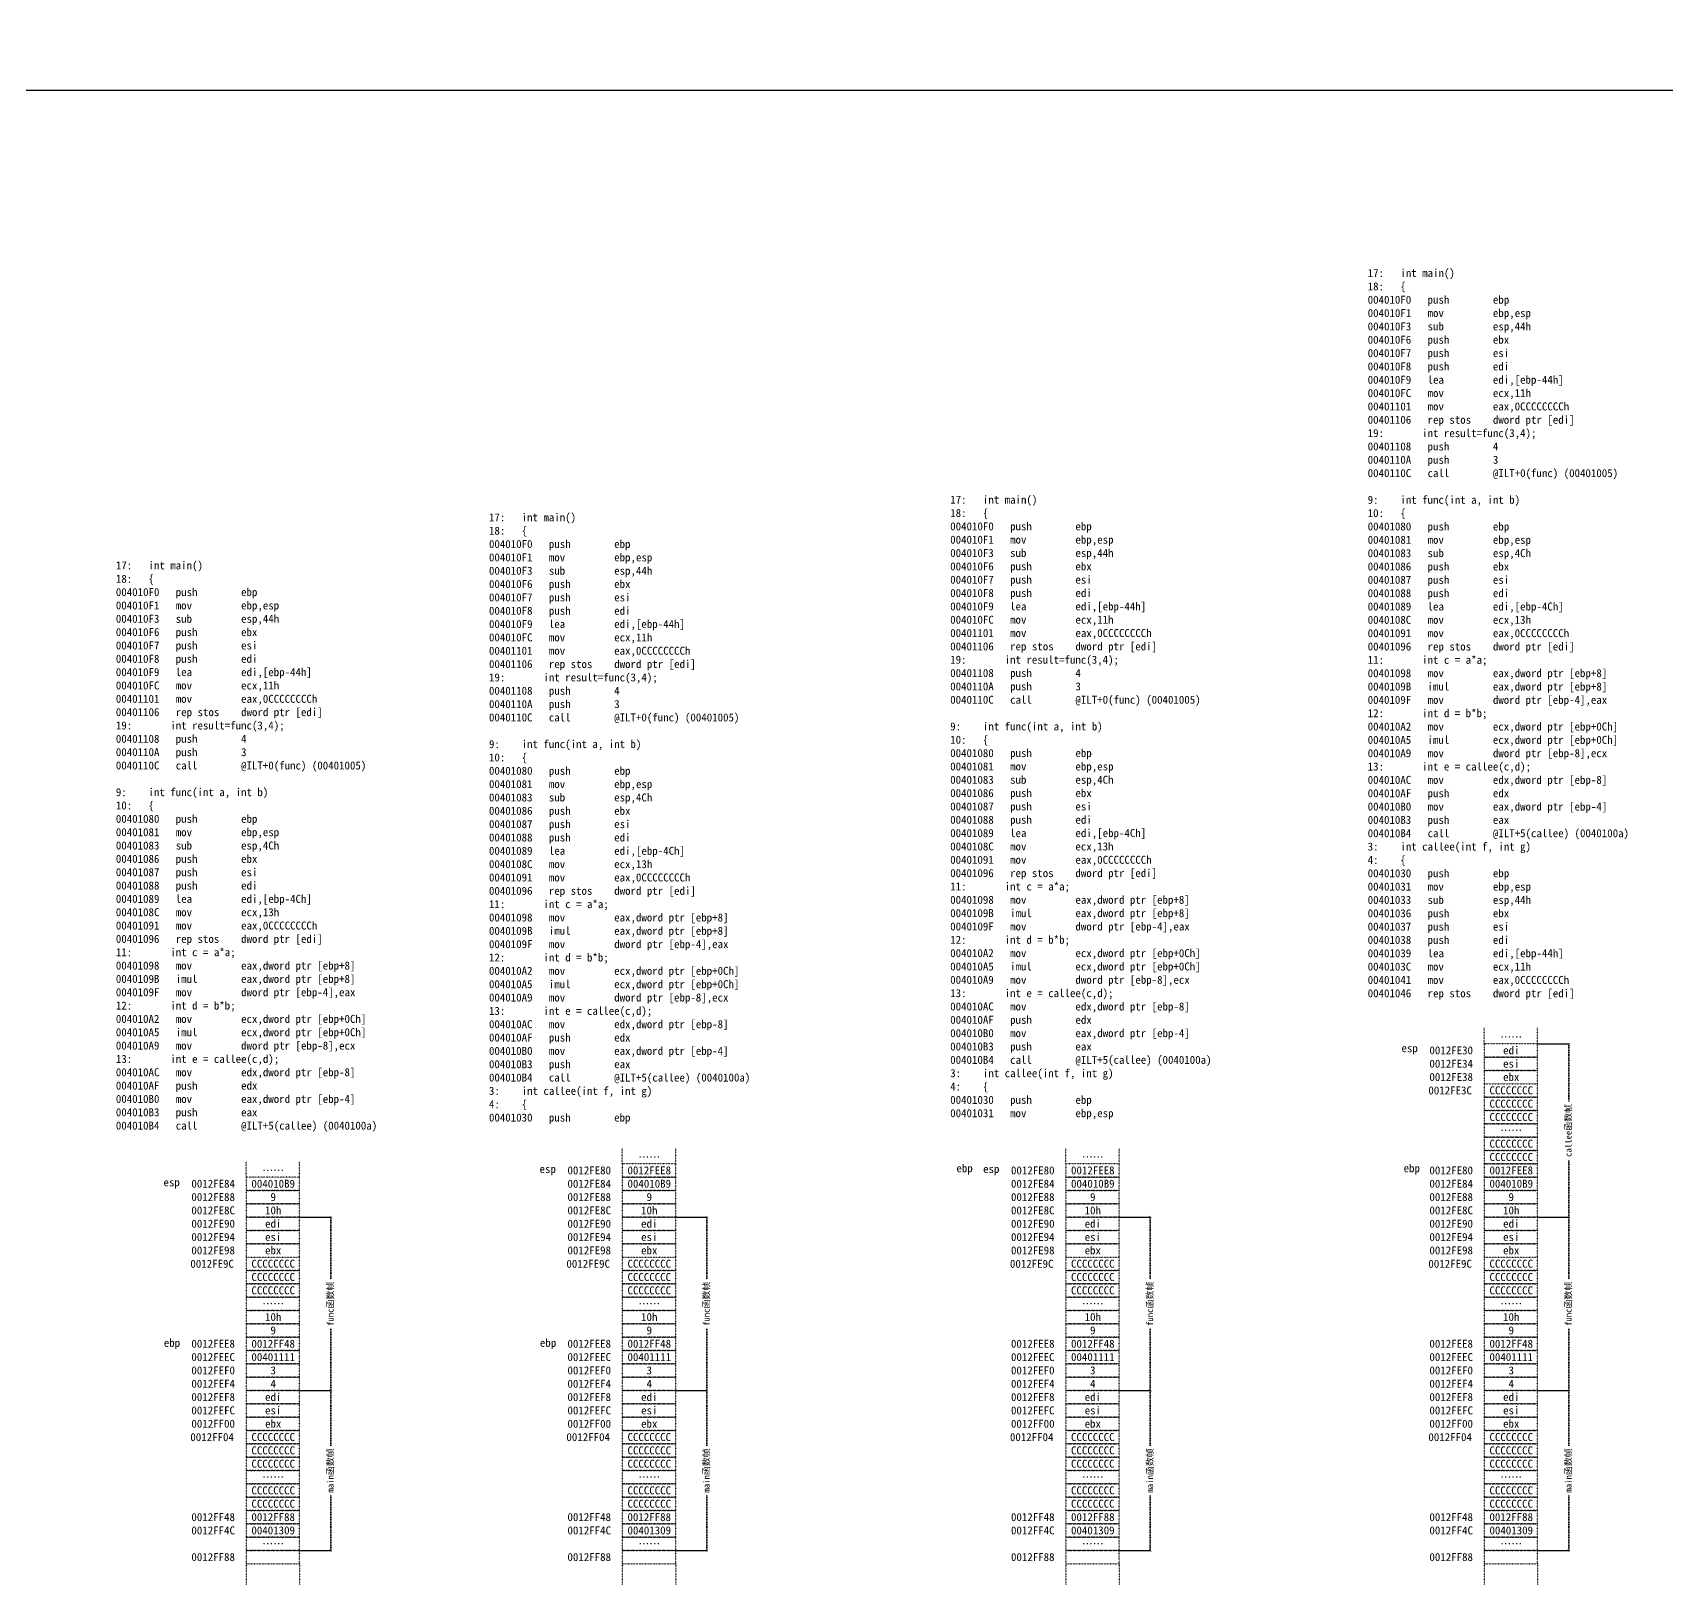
# Model space of a CAD drawing. Header units: millimetres. Extents: x 4752 to 29114, y 1106 to 4893.
# Drawn here: x 14004 to 17066, y 1390 to 4299 of the extents above; entities that cross this region are included whole.
import ezdxf

# ---------------------------------------------------------------- set-up
doc = ezdxf.new("R2010")
doc.units = ezdxf.units.MM
doc.linetypes.add('ACAD_ISO07W100', pattern=[3, 0, -3])
doc.linetypes.add('DOT', pattern=[0.25, 0, -0.25])
doc.styles.get("Standard").update_dxf_attribs({"font": ''})
doc.styles.add('w', font='', dxfattribs={"height": 15})
doc.styles.get('Standard').set_extended_font_data('SimSun')
doc.styles.get('w').set_extended_font_data('SimSun')
doc.dimstyles.new('w', dxfattribs={"dimscale": 3, "dimtxt": 4, "dimasz": 1.5, "dimexe": 1.25, "dimexo": 0.625, "dimtad": 0, "dimtxsty": 'Standard', "dimblk": 'ARCHTICK', "dimcen": 2.5, "dimclrd": 5, "dimclre": 5, "dimclrt": 5, "dimadec": 1, "dimazin": 0, "dimtfac": 1, "dimtmove": 0, "dimatfit": 3, "dimfxl": 1, "dimarcsym": 0})

# ---------------------------------------------------------------- blocks, each defined once
blk = doc.blocks.new('b')
at = {"linetype": 'DOT'}
blk.add_lwpolyline([(-100, 0), (0, 0), (0, 25), (-100, 25)], close=True, dxfattribs=at)
blk = doc.blocks.new('_ArchTick')
at = {"color": 0, "linetype": 'ByBlock', "const_width": 0.15}
blk.add_lwpolyline([(-0.5, -0.5), (0.5, 0.5)], dxfattribs=at)
blk = doc.blocks.new('*D9')
at = {"color": 5, "linetype": 'ACAD_ISO07W100', "lineweight": -2}
for p, q in [((16826.8, 2403.9), (16886.9, 2403.9)), ((16883.2, 2403.9), (16883.2, 2293.6)), ((16883.2, 2078.9), (16883.2, 2189.3)), ((16826.8, 2078.9), (16886.9, 2078.9))]:
    blk.add_line(p, q, dxfattribs=at)
at = {"layer": 'Defpoints', "color": 0, "linetype": 'DOT'}
for p in [(16824.9, 2403.9), (16824.9, 2078.9), (16883.2, 2078.9)]:
    blk.add_point(p, dxfattribs=at)
at = {"color": 5, "linetype": 'DOT', "lineweight": -2, "xscale": 4.5, "yscale": 4.5, "zscale": 4.5}
for p, rotation in [((16883.2, 2403.9), 90), ((16883.2, 2078.9), 270)]:
    blk.add_blockref('_ArchTick', p, dxfattribs=dict(at, rotation=rotation))
at = {"color": 5, "linetype": 'DOT', "insert": (16883.2, 2241.4), "char_height": 12, "attachment_point": 5, "rotation": 90}
blk.add_mtext('callee函数帧', dxfattribs=at)
blk = doc.blocks.new('*D22')
at = {"color": 5, "linetype": 'ACAD_ISO07W100', "lineweight": -2}
for p, q in [((14506.4, 2078.9), (14566.5, 2078.9)), ((14562.8, 2078.9), (14562.8, 1960.1)), ((14562.8, 1753.9), (14562.8, 1872.8)), ((14506.4, 1753.9), (14566.5, 1753.9))]:
    blk.add_line(p, q, dxfattribs=at)
at = {"layer": 'Defpoints', "color": 0, "linetype": 'DOT'}
for p in [(14504.5, 2078.9), (14504.5, 1753.9), (14562.8, 1753.9)]:
    blk.add_point(p, dxfattribs=at)
at = {"color": 5, "linetype": 'DOT', "lineweight": -2, "xscale": 4.5, "yscale": 4.5, "zscale": 4.5}
for p, rotation in [((14562.8, 2078.9), 90), ((14562.8, 1753.9), 270)]:
    blk.add_blockref('_ArchTick', p, dxfattribs=dict(at, rotation=rotation))
at = {"color": 5, "linetype": 'DOT', "insert": (14562.8, 1916.4), "char_height": 12, "attachment_point": 5, "rotation": 90}
blk.add_mtext('func函数帧', dxfattribs=at)
blk = doc.blocks.new('*D21')
at = {"color": 5, "linetype": 'ACAD_ISO07W100', "lineweight": -2}
for p, q in [((14504.5, 1753.9), (14566.5, 1753.9)), ((14562.8, 1753.9), (14562.8, 1648)), ((14562.8, 1453.9), (14562.8, 1559.9)), ((14504.5, 1453.9), (14566.5, 1453.9))]:
    blk.add_line(p, q, dxfattribs=at)
at = {"layer": 'Defpoints', "color": 0, "linetype": 'DOT'}
for p in [(14502.6, 1753.9), (14502.6, 1453.9), (14562.8, 1453.9)]:
    blk.add_point(p, dxfattribs=at)
at = {"color": 5, "linetype": 'DOT', "lineweight": -2, "xscale": 4.5, "yscale": 4.5, "zscale": 4.5}
for p, rotation in [((14562.8, 1753.9), 90), ((14562.8, 1453.9), 270)]:
    blk.add_blockref('_ArchTick', p, dxfattribs=dict(at, rotation=rotation))
at = {"color": 5, "linetype": 'DOT', "insert": (14562.8, 1603.9), "char_height": 12, "attachment_point": 5, "rotation": 90}
blk.add_mtext('main函数帧', dxfattribs=at)
blk = doc.blocks.new('*D24')
at = {"color": 5, "linetype": 'ACAD_ISO07W100', "lineweight": -2}
for p, q in [((15211.2, 2078.9), (15271.4, 2078.9)), ((15267.6, 2078.9), (15267.6, 1960.1)), ((15267.6, 1753.9), (15267.6, 1872.8)), ((15211.2, 1753.9), (15271.4, 1753.9))]:
    blk.add_line(p, q, dxfattribs=at)
at = {"layer": 'Defpoints', "color": 0, "linetype": 'DOT'}
for p in [(15209.4, 2078.9), (15209.4, 1753.9), (15267.6, 1753.9)]:
    blk.add_point(p, dxfattribs=at)
at = {"color": 5, "linetype": 'DOT', "lineweight": -2, "xscale": 4.5, "yscale": 4.5, "zscale": 4.5}
for p, rotation in [((15267.6, 2078.9), 90), ((15267.6, 1753.9), 270)]:
    blk.add_blockref('_ArchTick', p, dxfattribs=dict(at, rotation=rotation))
at = {"color": 5, "linetype": 'DOT', "insert": (15267.6, 1916.4), "char_height": 12, "attachment_point": 5, "rotation": 90}
blk.add_mtext('func函数帧', dxfattribs=at)
blk = doc.blocks.new('*D23')
at = {"color": 5, "linetype": 'ACAD_ISO07W100', "lineweight": -2}
for p, q in [((15209.4, 1753.9), (15271.4, 1753.9)), ((15267.6, 1753.9), (15267.6, 1648)), ((15267.6, 1453.9), (15267.6, 1559.9)), ((15209.4, 1453.9), (15271.4, 1453.9))]:
    blk.add_line(p, q, dxfattribs=at)
at = {"layer": 'Defpoints', "color": 0, "linetype": 'DOT'}
for p in [(15207.5, 1753.9), (15207.5, 1453.9), (15267.6, 1453.9)]:
    blk.add_point(p, dxfattribs=at)
at = {"color": 5, "linetype": 'DOT', "lineweight": -2, "xscale": 4.5, "yscale": 4.5, "zscale": 4.5}
for p, rotation in [((15267.6, 1753.9), 90), ((15267.6, 1453.9), 270)]:
    blk.add_blockref('_ArchTick', p, dxfattribs=dict(at, rotation=rotation))
at = {"color": 5, "linetype": 'DOT', "insert": (15267.6, 1603.9), "char_height": 12, "attachment_point": 5, "rotation": 90}
blk.add_mtext('main函数帧', dxfattribs=at)
blk = doc.blocks.new('*D26')
at = {"color": 5, "linetype": 'ACAD_ISO07W100', "lineweight": -2}
for p, q in [((16042.5, 2078.9), (16102.7, 2078.9)), ((16098.9, 2078.9), (16098.9, 1960.1)), ((16098.9, 1753.9), (16098.9, 1872.8)), ((16042.5, 1753.9), (16102.7, 1753.9))]:
    blk.add_line(p, q, dxfattribs=at)
at = {"layer": 'Defpoints', "color": 0, "linetype": 'DOT'}
for p in [(16040.7, 2078.9), (16040.7, 1753.9), (16098.9, 1753.9)]:
    blk.add_point(p, dxfattribs=at)
at = {"color": 5, "linetype": 'DOT', "lineweight": -2, "xscale": 4.5, "yscale": 4.5, "zscale": 4.5}
for p, rotation in [((16098.9, 2078.9), 90), ((16098.9, 1753.9), 270)]:
    blk.add_blockref('_ArchTick', p, dxfattribs=dict(at, rotation=rotation))
at = {"color": 5, "linetype": 'DOT', "insert": (16098.9, 1916.4), "char_height": 12, "attachment_point": 5, "rotation": 90}
blk.add_mtext('func函数帧', dxfattribs=at)
blk = doc.blocks.new('*D25')
at = {"color": 5, "linetype": 'ACAD_ISO07W100', "lineweight": -2}
for p, q in [((16040.7, 1753.9), (16102.7, 1753.9)), ((16098.9, 1753.9), (16098.9, 1648)), ((16098.9, 1453.9), (16098.9, 1559.9)), ((16040.7, 1453.9), (16102.7, 1453.9))]:
    blk.add_line(p, q, dxfattribs=at)
at = {"layer": 'Defpoints', "color": 0, "linetype": 'DOT'}
for p in [(16038.8, 1753.9), (16038.8, 1453.9), (16098.9, 1453.9)]:
    blk.add_point(p, dxfattribs=at)
at = {"color": 5, "linetype": 'DOT', "lineweight": -2, "xscale": 4.5, "yscale": 4.5, "zscale": 4.5}
for p, rotation in [((16098.9, 1753.9), 90), ((16098.9, 1453.9), 270)]:
    blk.add_blockref('_ArchTick', p, dxfattribs=dict(at, rotation=rotation))
at = {"color": 5, "linetype": 'DOT', "insert": (16098.9, 1603.9), "char_height": 12, "attachment_point": 5, "rotation": 90}
blk.add_mtext('main函数帧', dxfattribs=at)
blk = doc.blocks.new('*D28')
at = {"color": 5, "linetype": 'ACAD_ISO07W100', "lineweight": -2}
for p, q in [((16826.8, 2078.9), (16886.9, 2078.9)), ((16883.2, 2078.9), (16883.2, 1960.1)), ((16883.2, 1753.9), (16883.2, 1872.8)), ((16826.8, 1753.9), (16886.9, 1753.9))]:
    blk.add_line(p, q, dxfattribs=at)
at = {"layer": 'Defpoints', "color": 0, "linetype": 'DOT'}
for p in [(16824.9, 2078.9), (16824.9, 1753.9), (16883.2, 1753.9)]:
    blk.add_point(p, dxfattribs=at)
at = {"color": 5, "linetype": 'DOT', "lineweight": -2, "xscale": 4.5, "yscale": 4.5, "zscale": 4.5}
for p, rotation in [((16883.2, 2078.9), 90), ((16883.2, 1753.9), 270)]:
    blk.add_blockref('_ArchTick', p, dxfattribs=dict(at, rotation=rotation))
at = {"color": 5, "linetype": 'DOT', "insert": (16883.2, 1916.4), "char_height": 12, "attachment_point": 5, "rotation": 90}
blk.add_mtext('func函数帧', dxfattribs=at)
blk = doc.blocks.new('*D27')
at = {"color": 5, "linetype": 'ACAD_ISO07W100', "lineweight": -2}
for p, q in [((16824.9, 1753.9), (16886.9, 1753.9)), ((16883.2, 1753.9), (16883.2, 1648)), ((16883.2, 1453.9), (16883.2, 1559.9)), ((16824.9, 1453.9), (16886.9, 1453.9))]:
    blk.add_line(p, q, dxfattribs=at)
at = {"layer": 'Defpoints', "color": 0, "linetype": 'DOT'}
for p in [(16823.1, 1753.9), (16823.1, 1453.9), (16883.2, 1453.9)]:
    blk.add_point(p, dxfattribs=at)
at = {"color": 5, "linetype": 'DOT', "lineweight": -2, "xscale": 4.5, "yscale": 4.5, "zscale": 4.5}
for p, rotation in [((16883.2, 1753.9), 90), ((16883.2, 1453.9), 270)]:
    blk.add_blockref('_ArchTick', p, dxfattribs=dict(at, rotation=rotation))
at = {"color": 5, "linetype": 'DOT', "insert": (16883.2, 1603.9), "char_height": 12, "attachment_point": 5, "rotation": 90}
blk.add_mtext('main函数帧', dxfattribs=at)
blk = doc.blocks.new('*D87')
at = {"color": 5, "linetype": 'ACAD_ISO07W100', "lineweight": -2}
for p, q in [((17701.9, 4297.6), (17701.9, 4187.9)), ((8356.7, 2647.5), (8356.7, 4195.4)), ((8356.7, 4191.6), (12515.2, 4191.6)), ((17701.9, 4191.6), (13543.4, 4191.6))]:
    blk.add_line(p, q, dxfattribs=at)
at = {"layer": 'Defpoints', "color": 0, "linetype": 'DOT'}
for p in [(17701.9, 4299.5), (8356.7, 4191.6), (8356.7, 2645.6)]:
    blk.add_point(p, dxfattribs=at)
at = {"color": 5, "linetype": 'DOT', "lineweight": -2, "xscale": 4.5, "yscale": 4.5, "zscale": 4.5, "rotation": 180}
blk.add_blockref('_ArchTick', (8356.7, 4191.6), dxfattribs=at)
at = {"color": 5, "linetype": 'DOT', "lineweight": -2, "xscale": 4.5, "yscale": 4.5, "zscale": 4.5}
blk.add_blockref('_ArchTick', (17701.9, 4191.6), dxfattribs=at)
at = {"color": 5, "linetype": 'DOT', "insert": (13029.3, 4191.6), "char_height": 66, "attachment_point": 5}
blk.add_mtext('被调函数callee()的栈帧', dxfattribs=at)

msp = doc.modelspace()

# ---------------------------------------------------------------- linework, layer by layer
at = {"linetype": 'DOT'}
for p, q in [((16724.936, 2403.934), (16724.936, 2433.934)), ((16824.936, 2403.934), (16824.936, 2433.934)), ((16724.936, 2328.934), (16724.936, 2303.934)), ((16724.936, 2328.934), (16824.936, 2328.934)), ((16824.936, 2303.934), (16824.936, 2328.934)), ((16724.936, 2303.934), (16824.936, 2303.934)), ((15109.363, 2178.934), (15109.363, 2208.934)), ((15209.363, 2178.934), (15209.363, 2208.934)), ((15940.663, 2178.934), (15940.663, 2208.934)), ((16040.663, 2178.934), (16040.663, 2208.934)), ((14404.508, 2153.934), (14404.508, 2183.934)), ((14504.508, 2153.934), (14504.508, 2183.934)), ((14404.508, 2003.934), (14404.508, 1978.934)), ((14404.508, 2003.934), (14504.508, 2003.934)), ((14504.508, 1978.934), (14504.508, 2003.934)), ((15109.363, 2003.934), (15109.363, 1978.934)), ((15109.363, 2003.934), (15209.363, 2003.934)), ((15209.363, 1978.934), (15209.363, 2003.934)), ((15940.663, 2003.934), (15940.663, 1978.934)), ((15940.663, 2003.934), (16040.663, 2003.934)), ((16040.663, 1978.934), (16040.663, 2003.934)), ((16724.936, 2003.934), (16724.936, 1978.934)), ((16724.936, 2003.934), (16824.936, 2003.934)), ((16824.936, 1978.934), (16824.936, 2003.934)), ((14404.508, 1978.934), (14504.508, 1978.934)), ((15109.363, 1978.934), (15209.363, 1978.934)), ((15940.663, 1978.934), (16040.663, 1978.934)), ((16724.936, 1978.934), (16824.936, 1978.934)), ((14504.508, 1678.934), (14404.508, 1678.934)), ((14404.508, 1678.934), (14404.508, 1653.934)), ((14404.508, 1653.934), (14504.508, 1653.934)), ((14504.508, 1653.934), (14504.508, 1678.934)), ((15209.363, 1678.934), (15109.363, 1678.934)), ((15109.363, 1678.934), (15109.363, 1653.934)), ((15109.363, 1653.934), (15209.363, 1653.934)), ((15209.363, 1653.934), (15209.363, 1678.934)), ((16040.663, 1678.934), (15940.663, 1678.934)), ((15940.663, 1678.934), (15940.663, 1653.934)), ((15940.663, 1653.934), (16040.663, 1653.934)), ((16040.663, 1653.934), (16040.663, 1678.934)), ((16824.936, 1678.934), (16724.936, 1678.934)), ((16724.936, 1678.934), (16724.936, 1653.934)), ((16724.936, 1653.934), (16824.936, 1653.934)), ((16824.936, 1653.934), (16824.936, 1678.934)), ((14404.508, 1428.934), (14404.508, 1390.413)), ((14504.508, 1428.934), (14504.508, 1390.413)), ((15109.363, 1428.934), (15109.363, 1390.413)), ((15209.363, 1428.934), (15209.363, 1390.413)), ((15940.663, 1428.934), (15940.663, 1390.413)), ((16040.663, 1428.934), (16040.663, 1390.413)), ((16724.936, 1428.934), (16724.936, 1390.413)), ((16824.936, 1428.934), (16824.936, 1390.413))]:
    msp.add_line(p, q, dxfattribs=at)
for points in [[(16724.936, 2378.934), (16824.936, 2378.934), (16824.936, 2403.934), (16724.936, 2403.934)], [(16724.936, 2353.934), (16824.936, 2353.934), (16824.936, 2378.934), (16724.936, 2378.934)], [(16724.936, 2328.934), (16824.936, 2328.934), (16824.936, 2353.934), (16724.936, 2353.934)], [(15109.363, 2153.934), (15209.363, 2153.934), (15209.363, 2178.934), (15109.363, 2178.934)], [(15940.663, 2153.934), (16040.663, 2153.934), (16040.663, 2178.934), (15940.663, 2178.934)], [(16724.936, 2153.934), (16824.936, 2153.934), (16824.936, 2178.934), (16724.936, 2178.934)], [(14404.508, 2128.934), (14504.508, 2128.934), (14504.508, 2153.934), (14404.508, 2153.934)], [(15109.363, 2128.934), (15209.363, 2128.934), (15209.363, 2153.934), (15109.363, 2153.934)], [(15940.663, 2128.934), (16040.663, 2128.934), (16040.663, 2153.934), (15940.663, 2153.934)], [(16724.936, 2128.934), (16824.936, 2128.934), (16824.936, 2153.934), (16724.936, 2153.934)], [(14404.508, 2103.934), (14504.508, 2103.934), (14504.508, 2128.934), (14404.508, 2128.934)], [(15109.363, 2103.934), (15209.363, 2103.934), (15209.363, 2128.934), (15109.363, 2128.934)], [(15940.663, 2103.934), (16040.663, 2103.934), (16040.663, 2128.934), (15940.663, 2128.934)], [(16724.936, 2103.934), (16824.936, 2103.934), (16824.936, 2128.934), (16724.936, 2128.934)], [(14404.508, 2078.934), (14504.508, 2078.934), (14504.508, 2103.934), (14404.508, 2103.934)], [(15109.363, 2078.934), (15209.363, 2078.934), (15209.363, 2103.934), (15109.363, 2103.934)], [(15940.663, 2078.934), (16040.663, 2078.934), (16040.663, 2103.934), (15940.663, 2103.934)], [(16724.936, 2078.934), (16824.936, 2078.934), (16824.936, 2103.934), (16724.936, 2103.934)], [(14404.508, 2053.934), (14504.508, 2053.934), (14504.508, 2078.934), (14404.508, 2078.934)], [(14404.508, 2028.934), (14504.508, 2028.934), (14504.508, 2053.934), (14404.508, 2053.934)], [(15109.363, 2053.934), (15209.363, 2053.934), (15209.363, 2078.934), (15109.363, 2078.934)], [(15109.363, 2028.934), (15209.363, 2028.934), (15209.363, 2053.934), (15109.363, 2053.934)], [(15940.663, 2053.934), (16040.663, 2053.934), (16040.663, 2078.934), (15940.663, 2078.934)], [(15940.663, 2028.934), (16040.663, 2028.934), (16040.663, 2053.934), (15940.663, 2053.934)], [(16724.936, 2053.934), (16824.936, 2053.934), (16824.936, 2078.934), (16724.936, 2078.934)], [(16724.936, 2028.934), (16824.936, 2028.934), (16824.936, 2053.934), (16724.936, 2053.934)], [(14404.508, 2003.934), (14504.508, 2003.934), (14504.508, 2028.934), (14404.508, 2028.934)], [(15109.363, 2003.934), (15209.363, 2003.934), (15209.363, 2028.934), (15109.363, 2028.934)], [(15940.663, 2003.934), (16040.663, 2003.934), (16040.663, 2028.934), (15940.663, 2028.934)], [(16724.936, 2003.934), (16824.936, 2003.934), (16824.936, 2028.934), (16724.936, 2028.934)], [(14404.508, 1828.934), (14504.508, 1828.934), (14504.508, 1853.934), (14404.508, 1853.934)], [(15109.363, 1828.934), (15209.363, 1828.934), (15209.363, 1853.934), (15109.363, 1853.934)], [(15940.663, 1828.934), (16040.663, 1828.934), (16040.663, 1853.934), (15940.663, 1853.934)], [(16724.936, 1828.934), (16824.936, 1828.934), (16824.936, 1853.934), (16724.936, 1853.934)], [(14404.508, 1803.934), (14504.508, 1803.934), (14504.508, 1828.934), (14404.508, 1828.934)], [(15109.363, 1803.934), (15209.363, 1803.934), (15209.363, 1828.934), (15109.363, 1828.934)], [(15940.663, 1803.934), (16040.663, 1803.934), (16040.663, 1828.934), (15940.663, 1828.934)], [(16724.936, 1803.934), (16824.936, 1803.934), (16824.936, 1828.934), (16724.936, 1828.934)], [(14404.508, 1778.934), (14504.508, 1778.934), (14504.508, 1803.934), (14404.508, 1803.934)], [(14404.508, 1753.934), (14504.508, 1753.934), (14504.508, 1778.934), (14404.508, 1778.934)], [(15109.363, 1778.934), (15209.363, 1778.934), (15209.363, 1803.934), (15109.363, 1803.934)], [(15109.363, 1753.934), (15209.363, 1753.934), (15209.363, 1778.934), (15109.363, 1778.934)], [(15940.663, 1778.934), (16040.663, 1778.934), (16040.663, 1803.934), (15940.663, 1803.934)], [(15940.663, 1753.934), (16040.663, 1753.934), (16040.663, 1778.934), (15940.663, 1778.934)], [(16724.936, 1778.934), (16824.936, 1778.934), (16824.936, 1803.934), (16724.936, 1803.934)], [(16724.936, 1753.934), (16824.936, 1753.934), (16824.936, 1778.934), (16724.936, 1778.934)], [(14404.508, 1728.934), (14504.508, 1728.934), (14504.508, 1753.934), (14404.508, 1753.934)], [(15109.363, 1728.934), (15209.363, 1728.934), (15209.363, 1753.934), (15109.363, 1753.934)], [(15940.663, 1728.934), (16040.663, 1728.934), (16040.663, 1753.934), (15940.663, 1753.934)], [(16724.936, 1728.934), (16824.936, 1728.934), (16824.936, 1753.934), (16724.936, 1753.934)], [(14404.508, 1703.934), (14504.508, 1703.934), (14504.508, 1728.934), (14404.508, 1728.934)], [(15109.363, 1703.934), (15209.363, 1703.934), (15209.363, 1728.934), (15109.363, 1728.934)], [(15940.663, 1703.934), (16040.663, 1703.934), (16040.663, 1728.934), (15940.663, 1728.934)], [(16724.936, 1703.934), (16824.936, 1703.934), (16824.936, 1728.934), (16724.936, 1728.934)], [(14404.508, 1678.934), (14504.508, 1678.934), (14504.508, 1703.934), (14404.508, 1703.934)], [(15109.363, 1678.934), (15209.363, 1678.934), (15209.363, 1703.934), (15109.363, 1703.934)], [(15940.663, 1678.934), (16040.663, 1678.934), (16040.663, 1703.934), (15940.663, 1703.934)], [(16724.936, 1678.934), (16824.936, 1678.934), (16824.936, 1703.934), (16724.936, 1703.934)], [(14404.508, 1503.934), (14504.508, 1503.934), (14504.508, 1528.934), (14404.508, 1528.934)], [(15109.363, 1503.934), (15209.363, 1503.934), (15209.363, 1528.934), (15109.363, 1528.934)], [(15940.663, 1503.934), (16040.663, 1503.934), (16040.663, 1528.934), (15940.663, 1528.934)], [(16724.936, 1503.934), (16824.936, 1503.934), (16824.936, 1528.934), (16724.936, 1528.934)], [(14404.508, 1453.934), (14504.508, 1453.934), (14504.508, 1478.934), (14404.508, 1478.934)], [(15109.363, 1453.934), (15209.363, 1453.934), (15209.363, 1478.934), (15109.363, 1478.934)], [(15940.663, 1453.934), (16040.663, 1453.934), (16040.663, 1478.934), (15940.663, 1478.934)], [(16724.936, 1453.934), (16824.936, 1453.934), (16824.936, 1478.934), (16724.936, 1478.934)], [(14404.508, 1428.934), (14504.508, 1428.934), (14504.508, 1453.934), (14404.508, 1453.934)], [(15109.363, 1428.934), (15209.363, 1428.934), (15209.363, 1453.934), (15109.363, 1453.934)], [(15940.663, 1428.934), (16040.663, 1428.934), (16040.663, 1453.934), (15940.663, 1453.934)], [(16724.936, 1428.934), (16824.936, 1428.934), (16824.936, 1453.934), (16724.936, 1453.934)]]:
    msp.add_lwpolyline(points, close=True, dxfattribs=at)

# ---------------------------------------------------------------- block references
for p in [(16824.936, 2278.934), (16824.936, 2253.934), (16824.936, 2228.934), (16824.936, 2203.934), (16824.936, 2178.934), (14504.508, 1953.934), (15209.363, 1953.934), (16040.663, 1953.934), (16824.936, 1953.934), (14504.508, 1928.934), (15209.363, 1928.934), (16040.663, 1928.934), (16824.936, 1928.934), (14504.508, 1903.934), (14504.508, 1878.934), (15209.363, 1903.934), (15209.363, 1878.934), (16040.663, 1903.934), (16040.663, 1878.934), (16824.936, 1903.934), (16824.936, 1878.934), (14504.508, 1853.934), (15209.363, 1853.934), (16040.663, 1853.934), (16824.936, 1853.934), (14504.508, 1628.934), (15209.363, 1628.934), (16040.663, 1628.934), (16824.936, 1628.934), (14504.508, 1603.934), (15209.363, 1603.934), (16040.663, 1603.934), (16824.936, 1603.934), (14504.508, 1578.934), (15209.363, 1578.934), (16040.663, 1578.934), (16824.936, 1578.934), (14504.508, 1553.934), (15209.363, 1553.934), (16040.663, 1553.934), (16824.936, 1553.934), (14504.508, 1528.934), (15209.363, 1528.934), (16040.663, 1528.934), (16824.936, 1528.934), (14504.508, 1478.934), (15209.363, 1478.934), (16040.663, 1478.934), (16824.936, 1478.934)]:
    msp.add_blockref('b', p, dxfattribs=at)

# ---------------------------------------------------------------- texts
at = {"linetype": 'DOT', "style": 'w'}
for s, p in [('0012FE3C', (16620.153, 2308.934)), ('0012FE9C', (14299.725, 1983.934)), ('0012FE9C', (15004.58, 1983.934)), ('0012FE9C', (15835.879, 1983.934)), ('0012FE9C', (16620.153, 1983.934)), ('0012FF04', (14299.725, 1658.934)), ('0012FF04', (15004.58, 1658.934)), ('0012FF04', (15835.879, 1658.934)), ('0012FF04', (16620.153, 1658.934))]:
    msp.add_text(s, height=15, dxfattribs=at).set_placement(p)
at = {"linetype": 'DOT', "char_height": 15, "style": 'w'}
for s, insert, width, attachment_point in [('17:   int main()\\P18:   \\{\\P004010F0   push        ebp\\P004010F1   mov         ebp,esp\\P004010F3   sub         esp,44h\\P004010F6   push        ebx\\P004010F7   push        esi\\P004010F8   push        edi\\P004010F9   lea         edi,[ebp-44h]\\P004010FC   mov         ecx,11h\\P00401101   mov         eax,0CCCCCCCCh\\P00401106   rep stos    dword ptr [edi]\\P19:       int result=func(3,4);\\P00401108   push        4\\P0040110A   push        3\\P0040110C   call        @ILT+0(func) (00401005)\\P\\P9:    int func(int a, int b)\\P10:   \\{\\P00401080   push        ebp\\P00401081   mov         ebp,esp\\P00401083   sub         esp,4Ch\\P00401086   push        ebx\\P00401087   push        esi\\P00401088   push        edi\\P00401089   lea         edi,[ebp-4Ch]\\P0040108C   mov         ecx,13h\\P00401091   mov         eax,0CCCCCCCCh\\P00401096   rep stos    dword ptr [edi]\\P11:       int c = a*a;\\P00401098   mov         eax,dword ptr [ebp+8]\\P0040109B   imul        eax,dword ptr [ebp+8]\\P0040109F   mov         dword ptr [ebp-4],eax\\P12:       int d = b*b;\\P004010A2   mov         ecx,dword ptr [ebp+0Ch]\\P004010A5   imul        ecx,dword ptr [ebp+0Ch]\\P004010A9   mov         dword ptr [ebp-8],ecx\\P13:       int e = callee(c,d);\\P004010AC   mov         edx,dword ptr [ebp-8]\\P004010AF   push        edx\\P004010B0   mov         eax,dword ptr [ebp-4]\\P004010B3   push        eax\\P004010B4   call        @ILT+5(callee) (0040100a)\\P3:    int callee(int f, int g)\\P4:    \\{\\P00401030   push        ebp\\P00401031   mov         ebp,esp\\P{\\C1;00401033   sub         esp,44h\\P00401036   push        ebx\\P00401037   push        esi\\P00401038   push        edi\\P00401039   lea         edi,[ebp-44h]\\P0040103C   mov         ecx,11h\\P00401041   mov         eax,0CCCCCCCCh\\P00401046   rep stos    dword ptr [edi]}', (16506.394, 3856.315), 530.27265, 1), ('17:   int main()\\P18:   \\{\\P004010F0   push        ebp\\P004010F1   mov         ebp,esp\\P004010F3   sub         esp,44h\\P004010F6   push        ebx\\P004010F7   push        esi\\P004010F8   push        edi\\P004010F9   lea         edi,[ebp-44h]\\P004010FC   mov         ecx,11h\\P00401101   mov         eax,0CCCCCCCCh\\P00401106   rep stos    dword ptr [edi]\\P19:       int result=func(3,4);\\P00401108   push        4\\P0040110A   push        3\\P0040110C   call        @ILT+0(func) (00401005)\\P\\P9:    int func(int a, int b)\\P10:   \\{\\P00401080   push        ebp\\P00401081   mov         ebp,esp\\P00401083   sub         esp,4Ch\\P00401086   push        ebx\\P00401087   push        esi\\P00401088   push        edi\\P00401089   lea         edi,[ebp-4Ch]\\P0040108C   mov         ecx,13h\\P00401091   mov         eax,0CCCCCCCCh\\P00401096   rep stos    dword ptr [edi]\\P11:       int c = a*a;\\P00401098   mov         eax,dword ptr [ebp+8]\\P0040109B   imul        eax,dword ptr [ebp+8]\\P0040109F   mov         dword ptr [ebp-4],eax\\P12:       int d = b*b;\\P004010A2   mov         ecx,dword ptr [ebp+0Ch]\\P004010A5   imul        ecx,dword ptr [ebp+0Ch]\\P004010A9   mov         dword ptr [ebp-8],ecx\\P13:       int e = callee(c,d);\\P004010AC   mov         edx,dword ptr [ebp-8]\\P004010AF   push        edx\\P004010B0   mov         eax,dword ptr [ebp-4]\\P004010B3   push        eax\\P004010B4   call        @ILT+5(callee) (0040100a)\\P3:    int callee(int f, int g)\\P4:    \\{\\P00401030   push        ebp\\P{\\C1;00401031   mov         ebp,esp}', (15723.944, 3431.453), 530.27265, 1), ('17:   int main()\\P18:   \\{\\P004010F0   push        ebp\\P004010F1   mov         ebp,esp\\P004010F3   sub         esp,44h\\P004010F6   push        ebx\\P004010F7   push        esi\\P004010F8   push        edi\\P004010F9   lea         edi,[ebp-44h]\\P004010FC   mov         ecx,11h\\P00401101   mov         eax,0CCCCCCCCh\\P00401106   rep stos    dword ptr [edi]\\P19:       int result=func(3,4);\\P00401108   push        4\\P0040110A   push        3\\P0040110C   call        @ILT+0(func) (00401005)\\P\\P9:    int func(int a, int b)\\P10:   \\{\\P00401080   push        ebp\\P00401081   mov         ebp,esp\\P00401083   sub         esp,4Ch\\P00401086   push        ebx\\P00401087   push        esi\\P00401088   push        edi\\P00401089   lea         edi,[ebp-4Ch]\\P0040108C   mov         ecx,13h\\P00401091   mov         eax,0CCCCCCCCh\\P00401096   rep stos    dword ptr [edi]\\P11:       int c = a*a;\\P00401098   mov         eax,dword ptr [ebp+8]\\P0040109B   imul        eax,dword ptr [ebp+8]\\P0040109F   mov         dword ptr [ebp-4],eax\\P12:       int d = b*b;\\P004010A2   mov         ecx,dword ptr [ebp+0Ch]\\P004010A5   imul        ecx,dword ptr [ebp+0Ch]\\P004010A9   mov         dword ptr [ebp-8],ecx\\P13:       int e = callee(c,d);\\P004010AC   mov         edx,dword ptr [ebp-8]\\P004010AF   push        edx\\P004010B0   mov         eax,dword ptr [ebp-4]\\P004010B3   push        eax\\P004010B4   call        @ILT+5(callee) (0040100a)\\P{\\C1;3:    int callee(int f, int g)\\P4:    \\{\\P00401030   push        ebp}', (14859.433, 3398.276), 530.27265, 1), ('17:   int main()\\P18:   \\{\\P004010F0   push        ebp\\P004010F1   mov         ebp,esp\\P004010F3   sub         esp,44h\\P004010F6   push        ebx\\P004010F7   push        esi\\P004010F8   push        edi\\P004010F9   lea         edi,[ebp-44h]\\P004010FC   mov         ecx,11h\\P00401101   mov         eax,0CCCCCCCCh\\P00401106   rep stos    dword ptr [edi]\\P19:       int result=func(3,4);\\P00401108   push        4\\P0040110A   push        3\\P0040110C   call        @ILT+0(func) (00401005)\\P\\P9:    int func(int a, int b)\\P10:   \\{\\P00401080   push        ebp\\P00401081   mov         ebp,esp\\P00401083   sub         esp,4Ch\\P00401086   push        ebx\\P00401087   push        esi\\P00401088   push        edi\\P00401089   lea         edi,[ebp-4Ch]\\P0040108C   mov         ecx,13h\\P00401091   mov         eax,0CCCCCCCCh\\P00401096   rep stos    dword ptr [edi]\\P11:       int c = a*a;\\P00401098   mov         eax,dword ptr [ebp+8]\\P0040109B   imul        eax,dword ptr [ebp+8]\\P0040109F   mov         dword ptr [ebp-4],eax\\P12:       int d = b*b;\\P004010A2   mov         ecx,dword ptr [ebp+0Ch]\\P004010A5   imul        ecx,dword ptr [ebp+0Ch]\\P004010A9   mov         dword ptr [ebp-8],ecx\\P13:       int e = callee(c,d);\\P004010AC   mov         edx,dword ptr [ebp-8]\\P004010AF   push        edx\\P004010B0   mov         eax,dword ptr [ebp-4]\\P004010B3   push        eax\\P{\\C1;004010B4   call        @ILT+5(callee) (0040100a)}', (14160.113, 3308.167), 530.27265, 1), ('{\\C5;esp}', (16585.122, 2393.463), 101.04447, 5), ('0012FE30', (16662.944, 2391.434), 101.04447, 5), ('{\\C5;……}', (16775.459, 2416.434), 101.04447, 5), ('{\\C5;edi}', (16775.459, 2391.434), 101.04447, 5), ('0012FE34', (16662.944, 2366.434), 101.04447, 5), ('{\\C5;esi}', (16775.459, 2366.434), 101.04447, 5), ('0012FE38', (16662.944, 2341.434), 101.04447, 5), ('{\\C5;ebx}', (16775.459, 2341.434), 101.04447, 5), ('{\\C5;CCCCCCCC}', (16775.459, 2316.434), 101.04447, 5), ('{\\C5;CCCCCCCC}', (16775.459, 2291.434), 101.04447, 5), ('{\\C5;CCCCCCCC}', (16775.459, 2266.434), 101.04447, 5), ('{\\C5;……}', (16775.459, 2241.434), 101.04447, 5), ('{\\C5;CCCCCCCC}', (16775.459, 2216.434), 101.04447, 5), ('0012FE80', (15047.371, 2166.434), 101.04447, 5), ('{\\C5;0012FEE8}', (15159.885, 2166.434), 101.04447, 5), ('{\\C5;……}', (15159.885, 2191.434), 101.04447, 5), ('{\\C5;ebp}', (15750.901, 2168.387), 101.04447, 5), ('0012FE80', (15878.671, 2166.434), 101.04447, 5), ('{\\C5;0012FEE8}', (15991.185, 2166.434), 101.04447, 5), ('{\\C5;……}', (15991.185, 2191.434), 101.04447, 5), ('{\\C5;ebp}', (16589.059, 2168.387), 101.04447, 5), ('0012FE80', (16662.944, 2166.434), 101.04447, 5), ('{\\C5;CCCCCCCC}', (16775.459, 2191.434), 101.04447, 5), ('{\\C5;0012FEE8}', (16775.459, 2166.434), 101.04447, 5), ('{\\C5;esp}', (14264.694, 2142.031), 101.04447, 5), ('0012FE84', (14342.516, 2141.434), 101.04447, 5), ('{\\C5;004010B9}', (14455.031, 2141.434), 101.04447, 5), ('{\\C5;……}', (14455.031, 2166.434), 101.04447, 5), ('{\\C5;esp}', (14969.549, 2167.031), 101.04447, 5), ('0012FE84', (15047.371, 2141.434), 101.04447, 5), ('{\\C5;004010B9}', (15159.885, 2141.434), 101.04447, 5), ('{\\C5;esp}', (15800.849, 2167.031), 101.04447, 5), ('0012FE84', (15878.671, 2141.434), 101.04447, 5), ('{\\C5;004010B9}', (15991.185, 2141.434), 101.04447, 5), ('0012FE84', (16662.944, 2141.434), 101.04447, 5), ('{\\C5;004010B9}', (16775.459, 2141.434), 101.04447, 5), ('0012FE88', (14342.516, 2116.434), 101.04447, 5), ('{\\C5;9}', (14455.031, 2116.434), 101.04447, 5), ('0012FE88', (15047.371, 2116.434), 101.04447, 5), ('{\\C5;9}', (15159.885, 2116.434), 101.04447, 5), ('0012FE88', (15878.671, 2116.434), 101.04447, 5), ('{\\C5;9}', (15991.185, 2116.434), 101.04447, 5), ('0012FE88', (16662.944, 2116.434), 101.04447, 5), ('{\\C5;9}', (16775.459, 2116.434), 101.04447, 5), ('0012FE8C', (14342.516, 2091.434), 101.04447, 5), ('{\\C5;10h}', (14455.031, 2091.434), 101.04447, 5), ('0012FE8C', (15047.371, 2091.434), 101.04447, 5), ('{\\C5;10h}', (15159.885, 2091.434), 101.04447, 5), ('0012FE8C', (15878.671, 2091.434), 101.04447, 5), ('{\\C5;10h}', (15991.185, 2091.434), 101.04447, 5), ('0012FE8C', (16662.944, 2091.434), 101.04447, 5), ('{\\C5;10h}', (16775.459, 2091.434), 101.04447, 5), ('0012FE90', (14342.516, 2066.434), 101.04447, 5), ('{\\C5;edi}', (14455.031, 2066.434), 101.04447, 5), ('0012FE90', (15047.371, 2066.434), 101.04447, 5), ('{\\C5;edi}', (15159.885, 2066.434), 101.04447, 5), ('0012FE90', (15878.671, 2066.434), 101.04447, 5), ('{\\C5;edi}', (15991.185, 2066.434), 101.04447, 5), ('0012FE90', (16662.944, 2066.434), 101.04447, 5), ('{\\C5;edi}', (16775.459, 2066.434), 101.04447, 5), ('0012FE94', (14342.516, 2041.434), 101.04447, 5), ('0012FE98', (14342.516, 2016.434), 101.04447, 5), ('{\\C5;esi}', (14455.031, 2041.434), 101.04447, 5), ('{\\C5;ebx}', (14455.031, 2016.434), 101.04447, 5), ('0012FE94', (15047.371, 2041.434), 101.04447, 5), ('0012FE98', (15047.371, 2016.434), 101.04447, 5), ('{\\C5;esi}', (15159.885, 2041.434), 101.04447, 5), ('{\\C5;ebx}', (15159.885, 2016.434), 101.04447, 5), ('0012FE94', (15878.671, 2041.434), 101.04447, 5), ('0012FE98', (15878.671, 2016.434), 101.04447, 5), ('{\\C5;esi}', (15991.185, 2041.434), 101.04447, 5), ('{\\C5;ebx}', (15991.185, 2016.434), 101.04447, 5), ('0012FE94', (16662.944, 2041.434), 101.04447, 5), ('0012FE98', (16662.944, 2016.434), 101.04447, 5), ('{\\C5;esi}', (16775.459, 2041.434), 101.04447, 5), ('{\\C5;ebx}', (16775.459, 2016.434), 101.04447, 5), ('{\\C5;CCCCCCCC}', (14455.031, 1991.434), 101.04447, 5), ('{\\C5;CCCCCCCC}', (15159.885, 1991.434), 101.04447, 5), ('{\\C5;CCCCCCCC}', (15991.185, 1991.434), 101.04447, 5), ('{\\C5;CCCCCCCC}', (16775.459, 1991.434), 101.04447, 5), ('{\\C5;CCCCCCCC}', (14455.031, 1966.434), 101.04447, 5), ('{\\C5;CCCCCCCC}', (15159.885, 1966.434), 101.04447, 5), ('{\\C5;CCCCCCCC}', (15991.185, 1966.434), 101.04447, 5), ('{\\C5;CCCCCCCC}', (16775.459, 1966.434), 101.04447, 5), ('{\\C5;CCCCCCCC}', (14455.031, 1941.434), 101.04447, 5), ('{\\C5;CCCCCCCC}', (15159.885, 1941.434), 101.04447, 5), ('{\\C5;CCCCCCCC}', (15991.185, 1941.434), 101.04447, 5), ('{\\C5;CCCCCCCC}', (16775.459, 1941.434), 101.04447, 5), ('{\\C5;……}', (14455.031, 1916.434), 101.04447, 5), ('{\\C5;10h}', (14455.031, 1891.434), 101.04447, 5), ('{\\C5;……}', (15159.885, 1916.434), 101.04447, 5), ('{\\C5;10h}', (15159.885, 1891.434), 101.04447, 5), ('{\\C5;……}', (15991.185, 1916.434), 101.04447, 5), ('{\\C5;10h}', (15991.185, 1891.434), 101.04447, 5), ('{\\C5;……}', (16775.459, 1916.434), 101.04447, 5), ('{\\C5;10h}', (16775.459, 1891.434), 101.04447, 5), ('{\\C5;9}', (14455.031, 1866.434), 101.04447, 5), ('{\\C5;9}', (15159.885, 1866.434), 101.04447, 5), ('{\\C5;9}', (15991.185, 1866.434), 101.04447, 5), ('{\\C5;9}', (16775.459, 1866.434), 101.04447, 5), ('{\\C5;ebp}', (14265.322, 1841.06), 101.04447, 5), ('0012FEE8', (14342.516, 1841.434), 101.04447, 5), ('{\\C5;0012FF48}', (14455.031, 1841.434), 101.04447, 5), ('{\\C5;ebp}', (14970.177, 1841.06), 101.04447, 5), ('0012FEE8', (15047.371, 1841.434), 101.04447, 5), ('{\\C5;0012FF48}', (15159.885, 1841.434), 101.04447, 5), ('0012FEE8', (15878.671, 1841.434), 101.04447, 5), ('{\\C5;0012FF48}', (15991.185, 1841.434), 101.04447, 5), ('0012FEE8', (16662.944, 1841.434), 101.04447, 5), ('{\\C5;0012FF48}', (16775.459, 1841.434), 101.04447, 5), ('0012FEEC', (14342.516, 1816.434), 101.04447, 5), ('{\\C5;00401111}', (14455.031, 1816.434), 101.04447, 5), ('0012FEEC', (15047.371, 1816.434), 101.04447, 5), ('{\\C5;00401111}', (15159.885, 1816.434), 101.04447, 5), ('0012FEEC', (15878.671, 1816.434), 101.04447, 5), ('{\\C5;00401111}', (15991.185, 1816.434), 101.04447, 5), ('0012FEEC', (16662.944, 1816.434), 101.04447, 5), ('{\\C5;00401111}', (16775.459, 1816.434), 101.04447, 5), ('0012FEF0', (14342.516, 1791.434), 101.04447, 5), ('{\\C5;3}', (14455.031, 1791.434), 101.04447, 5), ('0012FEF0', (15047.371, 1791.434), 101.04447, 5), ('{\\C5;3}', (15159.885, 1791.434), 101.04447, 5), ('0012FEF0', (15878.671, 1791.434), 101.04447, 5), ('{\\C5;3}', (15991.185, 1791.434), 101.04447, 5), ('0012FEF0', (16662.944, 1791.434), 101.04447, 5), ('{\\C5;3}', (16775.459, 1791.434), 101.04447, 5), ('0012FEF4', (14342.516, 1766.434), 101.04447, 5), ('0012FEF8', (14342.516, 1741.434), 101.04447, 5), ('{\\C5;edi}', (14455.031, 1741.434), 101.04447, 5), ('{\\C5;4}', (14455.031, 1766.434), 101.04447, 5), ('0012FEF4', (15047.371, 1766.434), 101.04447, 5), ('0012FEF8', (15047.371, 1741.434), 101.04447, 5), ('{\\C5;edi}', (15159.885, 1741.434), 101.04447, 5), ('{\\C5;4}', (15159.885, 1766.434), 101.04447, 5), ('0012FEF4', (15878.671, 1766.434), 101.04447, 5), ('0012FEF8', (15878.671, 1741.434), 101.04447, 5), ('{\\C5;edi}', (15991.185, 1741.434), 101.04447, 5), ('{\\C5;4}', (15991.185, 1766.434), 101.04447, 5), ('0012FEF4', (16662.944, 1766.434), 101.04447, 5), ('0012FEF8', (16662.944, 1741.434), 101.04447, 5), ('{\\C5;edi}', (16775.459, 1741.434), 101.04447, 5), ('{\\C5;4}', (16775.459, 1766.434), 101.04447, 5), ('0012FEFC', (14342.516, 1716.434), 101.04447, 5), ('{\\C5;esi}', (14455.031, 1716.434), 101.04447, 5), ('0012FEFC', (15047.371, 1716.434), 101.04447, 5), ('{\\C5;esi}', (15159.885, 1716.434), 101.04447, 5), ('0012FEFC', (15878.671, 1716.434), 101.04447, 5), ('{\\C5;esi}', (15991.185, 1716.434), 101.04447, 5), ('0012FEFC', (16662.944, 1716.434), 101.04447, 5), ('{\\C5;esi}', (16775.459, 1716.434), 101.04447, 5), ('0012FF00', (14342.516, 1691.434), 101.04447, 5), ('{\\C5;ebx}', (14455.031, 1691.434), 101.04447, 5), ('0012FF00', (15047.371, 1691.434), 101.04447, 5), ('{\\C5;ebx}', (15159.885, 1691.434), 101.04447, 5), ('0012FF00', (15878.671, 1691.434), 101.04447, 5), ('{\\C5;ebx}', (15991.185, 1691.434), 101.04447, 5), ('0012FF00', (16662.944, 1691.434), 101.04447, 5), ('{\\C5;ebx}', (16775.459, 1691.434), 101.04447, 5), ('{\\C5;CCCCCCCC}', (14455.031, 1666.434), 101.04447, 5), ('{\\C5;CCCCCCCC}', (15159.885, 1666.434), 101.04447, 5), ('{\\C5;CCCCCCCC}', (15991.185, 1666.434), 101.04447, 5), ('{\\C5;CCCCCCCC}', (16775.459, 1666.434), 101.04447, 5), ('{\\C5;CCCCCCCC}', (14455.031, 1641.434), 101.04447, 5), ('{\\C5;CCCCCCCC}', (14455.031, 1616.434), 101.04447, 5), ('{\\C5;CCCCCCCC}', (15159.885, 1641.434), 101.04447, 5), ('{\\C5;CCCCCCCC}', (15159.885, 1616.434), 101.04447, 5), ('{\\C5;CCCCCCCC}', (15991.185, 1641.434), 101.04447, 5), ('{\\C5;CCCCCCCC}', (15991.185, 1616.434), 101.04447, 5), ('{\\C5;CCCCCCCC}', (16775.459, 1641.434), 101.04447, 5), ('{\\C5;CCCCCCCC}', (16775.459, 1616.434), 101.04447, 5), ('{\\C5;……}', (14455.031, 1591.434), 101.04447, 5), ('{\\C5;……}', (15159.885, 1591.434), 101.04447, 5), ('{\\C5;……}', (15991.185, 1591.434), 101.04447, 5), ('{\\C5;……}', (16775.459, 1591.434), 101.04447, 5), ('{\\C5;CCCCCCCC}', (14455.031, 1566.434), 101.04447, 5), ('{\\C5;CCCCCCCC}', (15159.885, 1566.434), 101.04447, 5), ('{\\C5;CCCCCCCC}', (15991.185, 1566.434), 101.04447, 5), ('{\\C5;CCCCCCCC}', (16775.459, 1566.434), 101.04447, 5), ('{\\C5;CCCCCCCC}', (14455.031, 1541.434), 101.04447, 5), ('{\\C5;CCCCCCCC}', (15159.885, 1541.434), 101.04447, 5), ('{\\C5;CCCCCCCC}', (15991.185, 1541.434), 101.04447, 5), ('{\\C5;CCCCCCCC}', (16775.459, 1541.434), 101.04447, 5), ('0012FF48', (14342.516, 1516.382), 101.04447, 5), ('{\\C5;0012FF88}', (14455.031, 1516.434), 101.04447, 5), ('0012FF48', (15047.371, 1516.382), 101.04447, 5), ('{\\C5;0012FF88}', (15159.885, 1516.434), 101.04447, 5), ('0012FF48', (15878.671, 1516.382), 101.04447, 5), ('{\\C5;0012FF88}', (15991.185, 1516.434), 101.04447, 5), ('0012FF48', (16662.944, 1516.382), 101.04447, 5), ('{\\C5;0012FF88}', (16775.459, 1516.434), 101.04447, 5), ('0012FF4C', (14342.516, 1491.434), 101.04447, 5), ('{\\C5;00401309}', (14455.031, 1491.434), 101.04447, 5), ('0012FF4C', (15047.371, 1491.434), 101.04447, 5), ('{\\C5;00401309}', (15159.885, 1491.434), 101.04447, 5), ('0012FF4C', (15878.671, 1491.434), 101.04447, 5), ('{\\C5;00401309}', (15991.185, 1491.434), 101.04447, 5), ('0012FF4C', (16662.944, 1491.434), 101.04447, 5), ('{\\C5;00401309}', (16775.459, 1491.434), 101.04447, 5), ('0012FF88', (14342.516, 1441.434), 101.04447, 5), ('{\\C5;……}', (14455.031, 1466.434), 101.04447, 5), ('0012FF88', (15047.371, 1441.434), 101.04447, 5), ('{\\C5;……}', (15159.885, 1466.434), 101.04447, 5), ('0012FF88', (15878.671, 1441.434), 101.04447, 5), ('{\\C5;……}', (15991.185, 1466.434), 101.04447, 5), ('0012FF88', (16662.944, 1441.434), 101.04447, 5), ('{\\C5;……}', (16775.459, 1466.434), 101.04447, 5)]:
    msp.add_mtext(s, dxfattribs=dict(at, insert=insert, width=width, attachment_point=attachment_point))

# ---------------------------------------------------------------- dimensions: what is measured, and where the dimension line sits
at = {"linetype": 'DOT'}
dim = msp.add_linear_dim(base=(8356.744, 4191.613), p1=(17701.891, 4299.469), p2=(8356.744, 2645.613), text='被调函数callee()的栈帧', dimstyle='w', override={"dimtxt": 22}, dxfattribs=at)
dim.commit()
dim.dimension.update_dxf_attribs({"geometry": '*D87', "text_midpoint": (13029.318, 4191.613)})
for base, p1, p2, text, picture, middle in [((16883.19, 2078.934), (16824.936, 2403.934), (16824.936, 2078.934), 'callee函数帧', '*D9', (16883.19, 2241.434)), ((14562.762, 1753.934), (14504.508, 2078.934), (14504.508, 1753.934), 'func函数帧', '*D22', (14562.762, 1916.434)), ((15267.617, 1753.934), (15209.363, 2078.934), (15209.363, 1753.934), 'func函数帧', '*D24', (15267.617, 1916.434)), ((16098.917, 1753.934), (16040.663, 2078.934), (16040.663, 1753.934), 'func函数帧', '*D26', (16098.917, 1916.434)), ((16883.19, 1753.934), (16824.936, 2078.934), (16824.936, 1753.934), 'func函数帧', '*D28', (16883.19, 1916.434)), ((14562.762, 1453.934), (14502.633, 1753.934), (14502.633, 1453.934), 'main函数帧', '*D21', (14562.762, 1603.934)), ((15267.617, 1453.934), (15207.488, 1753.934), (15207.488, 1453.934), 'main函数帧', '*D23', (15267.617, 1603.934)), ((16098.917, 1453.934), (16038.788, 1753.934), (16038.788, 1453.934), 'main函数帧', '*D25', (16098.917, 1603.934)), ((16883.19, 1453.934), (16823.061, 1753.934), (16823.061, 1453.934), 'main函数帧', '*D27', (16883.19, 1603.934))]:
    dim = msp.add_linear_dim(base=base, p1=p1, p2=p2, angle=90, text=text, dimstyle='w', dxfattribs=at)
    dim.commit()
    dim.dimension.update_dxf_attribs({"geometry": picture, "text_midpoint": middle})

doc.saveas('drawing.dxf')
